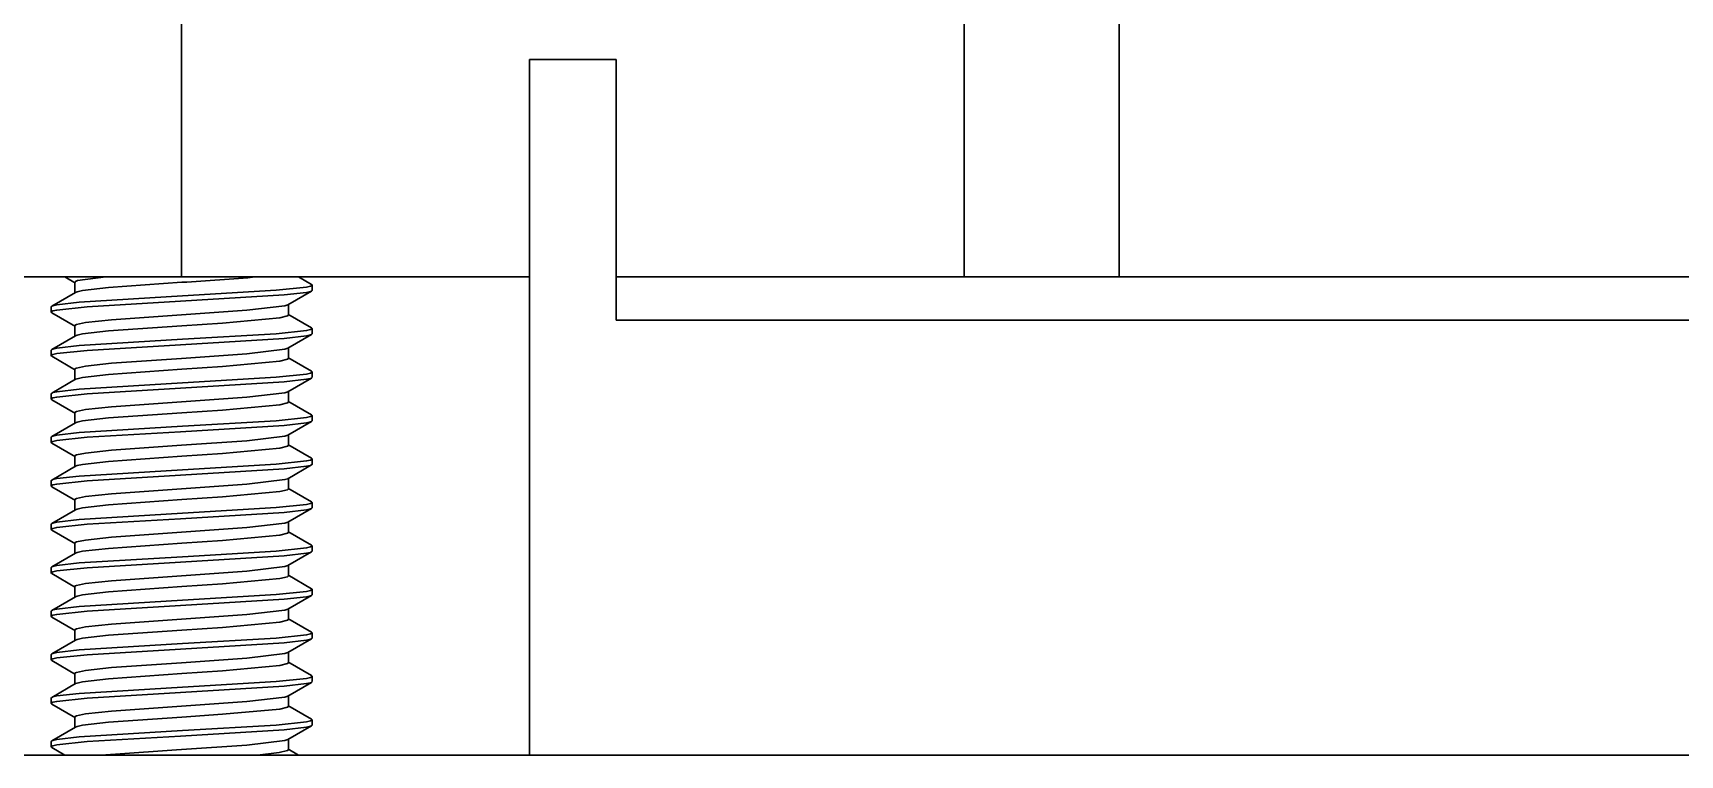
# Model space of a CAD drawing. Header units: millimetres. Extents: x -210 to 210, y -148 to 148.
# Drawn here: x -167.03 to -148.09, y -17.36 to -9.05 of the extents above; entities that cross this region are included whole.
import ezdxf

# ---------------------------------------------------------------- set-up
doc = ezdxf.new("R2010")
doc.units = ezdxf.units.MM
doc.layers.get('0').update_dxf_attribs({"lineweight": 18})

msp = doc.modelspace()

# ---------------------------------------------------------------- linework, layer by layer
at = {"color": 7, "lineweight": 30, "ltscale": 0.125}
for p, q in [((-165.322, -6.856), (-165.322, -11.856)), ((-156.322, -6.856), (-156.322, -11.856))]:
    msp.add_line(p, q, dxfattribs=at)
at = {"color": 7, "lineweight": 30, "ltscale": 0.075}
for p, q in [((-154.536, -11.856), (-154.536, -8.856)), ((-160.322, -12.356), (-160.322, -9.356)), ((-168.322, -11.856), (-165.322, -11.856))]:
    msp.add_line(p, q, dxfattribs=at)
at = {"color": 7, "lineweight": 30, "ltscale": 0.2}
for q in [(-161.322, -9.356), (-169.322, -17.356)]:
    msp.add_line((-161.322, -17.356), q, dxfattribs=at)
at = {"color": 7, "lineweight": 30, "ltscale": 0.025}
msp.add_line((-160.322, -9.356), (-161.322, -9.356), dxfattribs=at)
at = {"color": 7, "lineweight": 30, "ltscale": 0.003543}
msp.add_line((-166.543, -11.928), (-166.666, -11.856), dxfattribs=at)
at = {"color": 7, "lineweight": 30, "ltscale": 0.001566}
for p, q in [((-166.551, -11.981), (-166.551, -11.919)), ((-166.551, -11.981), (-166.551, -12.044)), ((-164.092, -12.231), (-164.092, -12.169)), ((-164.092, -12.231), (-164.092, -12.294)), ((-166.551, -12.481), (-166.551, -12.419)), ((-166.551, -12.481), (-166.551, -12.544)), ((-164.092, -12.731), (-164.092, -12.669)), ((-164.092, -12.731), (-164.092, -12.794)), ((-166.551, -12.981), (-166.551, -12.919)), ((-166.551, -12.981), (-166.551, -13.044)), ((-164.092, -13.231), (-164.092, -13.169)), ((-164.092, -13.231), (-164.092, -13.294)), ((-166.551, -13.481), (-166.551, -13.419)), ((-166.551, -13.481), (-166.551, -13.544)), ((-164.092, -13.731), (-164.092, -13.669)), ((-164.092, -13.731), (-164.092, -13.794)), ((-166.551, -13.981), (-166.551, -13.919)), ((-166.551, -13.981), (-166.551, -14.044)), ((-164.092, -14.231), (-164.092, -14.169)), ((-164.092, -14.231), (-164.092, -14.294)), ((-166.551, -14.481), (-166.551, -14.419)), ((-166.551, -14.481), (-166.551, -14.544)), ((-164.092, -14.731), (-164.092, -14.669)), ((-164.092, -14.731), (-164.092, -14.794)), ((-166.551, -14.981), (-166.551, -14.919)), ((-166.551, -14.981), (-166.551, -15.044)), ((-164.092, -15.231), (-164.092, -15.169)), ((-164.092, -15.231), (-164.092, -15.294)), ((-166.551, -15.481), (-166.551, -15.419)), ((-166.551, -15.481), (-166.551, -15.544)), ((-164.092, -15.731), (-164.092, -15.669)), ((-164.092, -15.731), (-164.092, -15.794)), ((-166.551, -15.981), (-166.551, -15.919)), ((-166.551, -15.981), (-166.551, -16.044)), ((-164.092, -16.231), (-164.092, -16.169)), ((-164.092, -16.231), (-164.092, -16.294)), ((-166.551, -16.481), (-166.551, -16.419)), ((-166.551, -16.481), (-166.551, -16.544)), ((-164.092, -16.731), (-164.092, -16.669)), ((-164.092, -16.731), (-164.092, -16.794)), ((-166.551, -16.981), (-166.551, -16.919)), ((-166.551, -16.981), (-166.551, -17.044)), ((-164.092, -17.231), (-164.092, -17.169)), ((-164.092, -17.231), (-164.092, -17.294))]:
    msp.add_line(p, q, dxfattribs=at)
at = {"color": 7, "lineweight": 30, "ltscale": 0.1}
for p, q in [((-165.322, -11.856), (-161.322, -11.856)), ((-160.322, -11.856), (-156.322, -11.856))]:
    msp.add_line(p, q, dxfattribs=at)
at = {"color": 7, "lineweight": 30, "ltscale": 0.004319}
for p, q in [((-163.977, -11.856), (-163.828, -11.943)), ((-166.666, -17.356), (-166.815, -17.27))]:
    msp.add_line(p, q, dxfattribs=at)
at = {"color": 7, "lineweight": 30, "ltscale": 0.04463}
msp.add_line((-154.536, -11.856), (-156.322, -11.856), dxfattribs=at)
at = {"color": 7, "lineweight": 30, "ltscale": 0.275}
msp.add_line((-145.322, -11.856), (-156.322, -11.856), dxfattribs=at)
at = {"color": 7, "lineweight": 30, "ltscale": 0.18574}
msp.add_line((-154.536, -11.856), (-147.107, -11.856), dxfattribs=at)
at = {"color": 7, "lineweight": 30, "ltscale": 0.007862}
for p, q in [((-166.543, -12.035), (-166.815, -12.193)), ((-164.1, -12.178), (-163.828, -12.02)), ((-166.543, -12.428), (-166.815, -12.27)), ((-164.1, -12.285), (-163.828, -12.443)), ((-166.543, -12.535), (-166.815, -12.693)), ((-164.1, -12.678), (-163.828, -12.52)), ((-166.543, -12.928), (-166.815, -12.77)), ((-164.1, -12.785), (-163.828, -12.943)), ((-166.543, -13.035), (-166.815, -13.193)), ((-164.1, -13.178), (-163.828, -13.02)), ((-166.543, -13.428), (-166.815, -13.27)), ((-164.1, -13.285), (-163.828, -13.443)), ((-166.543, -13.535), (-166.815, -13.693)), ((-164.1, -13.678), (-163.828, -13.52)), ((-166.543, -13.928), (-166.815, -13.77)), ((-164.1, -13.785), (-163.828, -13.943)), ((-164.1, -14.178), (-163.828, -14.02)), ((-166.543, -14.035), (-166.815, -14.193)), ((-166.543, -14.428), (-166.815, -14.27)), ((-164.1, -14.285), (-163.828, -14.443)), ((-166.543, -14.535), (-166.815, -14.693)), ((-164.1, -14.678), (-163.828, -14.52)), ((-166.543, -14.928), (-166.815, -14.77)), ((-164.1, -14.785), (-163.828, -14.943)), ((-166.543, -15.035), (-166.815, -15.193)), ((-164.1, -15.178), (-163.828, -15.02)), ((-166.543, -15.428), (-166.815, -15.27)), ((-164.1, -15.285), (-163.828, -15.443)), ((-166.543, -15.535), (-166.815, -15.693)), ((-164.1, -15.678), (-163.828, -15.52)), ((-166.543, -15.928), (-166.815, -15.77)), ((-164.1, -15.785), (-163.828, -15.943)), ((-166.543, -16.035), (-166.815, -16.193)), ((-164.1, -16.178), (-163.828, -16.02)), ((-166.543, -16.428), (-166.815, -16.27)), ((-164.1, -16.285), (-163.828, -16.443)), ((-166.543, -16.535), (-166.815, -16.693)), ((-164.1, -16.678), (-163.828, -16.52)), ((-166.543, -16.928), (-166.815, -16.77)), ((-164.1, -16.785), (-163.828, -16.943)), ((-166.543, -17.035), (-166.815, -17.193)), ((-164.1, -17.178), (-163.828, -17.02))]:
    msp.add_line(p, q, dxfattribs=at)
at = {"color": 7, "lineweight": 30, "ltscale": 0.001549}
for p, q in [((-163.822, -12.012), (-163.822, -11.95)), ((-166.822, -12.262), (-166.822, -12.2)), ((-163.822, -12.512), (-163.822, -12.45)), ((-166.822, -12.762), (-166.822, -12.7)), ((-163.822, -13.012), (-163.822, -12.95)), ((-166.822, -13.262), (-166.822, -13.2)), ((-163.822, -13.512), (-163.822, -13.45)), ((-166.822, -13.762), (-166.822, -13.7)), ((-163.822, -14.012), (-163.822, -13.95)), ((-166.822, -14.262), (-166.822, -14.2)), ((-163.822, -14.512), (-163.822, -14.45)), ((-166.822, -14.762), (-166.822, -14.7)), ((-163.822, -15.012), (-163.822, -14.95)), ((-166.822, -15.262), (-166.822, -15.2)), ((-163.822, -15.512), (-163.822, -15.45)), ((-166.822, -15.762), (-166.822, -15.7)), ((-163.822, -16.012), (-163.822, -15.95)), ((-166.822, -16.262), (-166.822, -16.2)), ((-163.822, -16.512), (-163.822, -16.45)), ((-166.822, -16.762), (-166.822, -16.7)), ((-163.822, -17.012), (-163.822, -16.95)), ((-166.822, -17.262), (-166.822, -17.2))]:
    msp.add_line(p, q, dxfattribs=at)
at = {"color": 7, "lineweight": 30, "ltscale": 0.475}
msp.add_line((-141.322, -12.356), (-160.322, -12.356), dxfattribs=at)
at = {"color": 7, "lineweight": 30}
msp.add_line((-126.572, -17.356), (-175.072, -17.356), dxfattribs=at)
at = {"color": 7, "lineweight": 30, "ltscale": 0.003544}
msp.add_line((-164.1, -17.285), (-163.977, -17.356), dxfattribs=at)
at = {"color": 7, "lineweight": 30}
for points in [[(-166.192, -11.856), (-166.519, -11.9), (-166.541, -11.909), (-166.547, -11.913), (-166.551, -11.917), (-166.551, -11.919)], [(-165.318, -11.919), (-166.164, -11.979), (-166.461, -12.013), (-166.525, -12.028), (-166.543, -12.035)], [(-165.31, -12.075), (-166.5, -12.147), (-166.759, -12.177), (-166.803, -12.188), (-166.815, -12.193)], [(-165.333, -12.138), (-164.143, -12.065), (-163.884, -12.035), (-163.84, -12.025), (-163.828, -12.02)], [(-165.31, -12.075), (-164.236, -12.011), (-163.885, -11.974), (-163.841, -11.963), (-163.829, -11.958), (-163.824, -11.955), (-163.822, -11.953), (-163.822, -11.95)], [(-165.333, -12.138), (-166.407, -12.202), (-166.759, -12.239), (-166.802, -12.249), (-166.814, -12.255), (-166.819, -12.258), (-166.821, -12.26), (-166.822, -12.262)], [(-165.325, -12.294), (-166.129, -12.351), (-166.427, -12.383), (-166.532, -12.405), (-166.547, -12.412), (-166.55, -12.416), (-166.551, -12.419)], [(-164.1, -12.178), (-164.134, -12.189), (-164.57, -12.241), (-165.325, -12.294)], [(-164.092, -12.294), (-164.094, -12.298), (-164.096, -12.3), (-164.104, -12.305), (-164.194, -12.327), (-164.853, -12.388), (-165.318, -12.419)], [(-165.318, -12.419), (-166.164, -12.479), (-166.461, -12.513), (-166.525, -12.528), (-166.543, -12.535)], [(-165.31, -12.575), (-164.236, -12.511), (-163.885, -12.474), (-163.841, -12.463), (-163.829, -12.458), (-163.824, -12.455), (-163.822, -12.453), (-163.822, -12.45)], [(-165.333, -12.638), (-166.407, -12.702), (-166.759, -12.739), (-166.802, -12.749), (-166.814, -12.755), (-166.819, -12.758), (-166.821, -12.76), (-166.822, -12.762)], [(-165.31, -12.575), (-166.5, -12.647), (-166.759, -12.677), (-166.803, -12.688), (-166.815, -12.693)], [(-165.333, -12.638), (-164.143, -12.565), (-163.884, -12.535), (-163.84, -12.525), (-163.828, -12.52)], [(-164.1, -12.678), (-164.134, -12.689), (-164.57, -12.741), (-165.325, -12.794)], [(-165.325, -12.794), (-166.129, -12.851), (-166.427, -12.883), (-166.532, -12.905), (-166.547, -12.912), (-166.55, -12.916), (-166.551, -12.919)], [(-164.092, -12.794), (-164.094, -12.798), (-164.096, -12.8), (-164.104, -12.805), (-164.194, -12.827), (-164.853, -12.888), (-165.318, -12.919)], [(-165.318, -12.919), (-166.164, -12.979), (-166.461, -13.013), (-166.525, -13.028), (-166.543, -13.035)], [(-165.333, -13.138), (-164.143, -13.065), (-163.884, -13.035), (-163.84, -13.025), (-163.828, -13.02)], [(-165.31, -13.075), (-164.236, -13.011), (-163.885, -12.974), (-163.841, -12.963), (-163.829, -12.958), (-163.824, -12.955), (-163.822, -12.953), (-163.822, -12.95)], [(-165.333, -13.138), (-166.407, -13.202), (-166.759, -13.239), (-166.802, -13.249), (-166.814, -13.255), (-166.819, -13.258), (-166.821, -13.26), (-166.822, -13.262)], [(-165.31, -13.075), (-166.5, -13.147), (-166.759, -13.177), (-166.803, -13.188), (-166.815, -13.193)], [(-164.1, -13.178), (-164.134, -13.189), (-164.57, -13.241), (-165.325, -13.294)], [(-165.325, -13.294), (-166.129, -13.351), (-166.427, -13.383), (-166.532, -13.405), (-166.547, -13.412), (-166.55, -13.416), (-166.551, -13.419)], [(-165.318, -13.419), (-166.164, -13.479), (-166.461, -13.513), (-166.525, -13.528), (-166.543, -13.535)], [(-164.092, -13.294), (-164.094, -13.298), (-164.096, -13.3), (-164.104, -13.305), (-164.194, -13.327), (-164.853, -13.388), (-165.318, -13.419)], [(-165.31, -13.575), (-164.236, -13.511), (-163.885, -13.474), (-163.841, -13.463), (-163.829, -13.458), (-163.824, -13.455), (-163.822, -13.453), (-163.822, -13.45)], [(-165.333, -13.638), (-166.407, -13.702), (-166.759, -13.739), (-166.802, -13.749), (-166.814, -13.755), (-166.819, -13.758), (-166.821, -13.76), (-166.822, -13.762)], [(-165.31, -13.575), (-166.5, -13.647), (-166.759, -13.677), (-166.803, -13.688), (-166.815, -13.693)], [(-165.333, -13.638), (-164.143, -13.565), (-163.884, -13.535), (-163.84, -13.525), (-163.828, -13.52)], [(-165.325, -13.794), (-166.129, -13.851), (-166.427, -13.883), (-166.532, -13.905), (-166.547, -13.912), (-166.55, -13.916), (-166.551, -13.919)], [(-164.1, -13.678), (-164.134, -13.689), (-164.57, -13.741), (-165.325, -13.794)], [(-164.092, -13.794), (-164.094, -13.798), (-164.096, -13.8), (-164.104, -13.805), (-164.194, -13.827), (-164.853, -13.888), (-165.318, -13.919)], [(-165.318, -13.919), (-166.164, -13.979), (-166.461, -14.013), (-166.525, -14.028), (-166.543, -14.035)], [(-165.333, -14.138), (-164.143, -14.065), (-163.884, -14.035), (-163.84, -14.025), (-163.828, -14.02)], [(-165.31, -14.075), (-164.236, -14.011), (-163.885, -13.974), (-163.841, -13.963), (-163.829, -13.958), (-163.824, -13.955), (-163.822, -13.953), (-163.822, -13.95)], [(-165.333, -14.138), (-166.407, -14.202), (-166.759, -14.239), (-166.802, -14.249), (-166.814, -14.255), (-166.819, -14.258), (-166.821, -14.26), (-166.822, -14.262)], [(-165.31, -14.075), (-166.5, -14.147), (-166.759, -14.177), (-166.803, -14.188), (-166.815, -14.193)], [(-164.1, -14.178), (-164.134, -14.189), (-164.57, -14.241), (-165.325, -14.294)], [(-165.325, -14.294), (-166.129, -14.351), (-166.427, -14.383), (-166.532, -14.405), (-166.547, -14.412), (-166.55, -14.416), (-166.551, -14.419)], [(-164.092, -14.294), (-164.094, -14.298), (-164.096, -14.3), (-164.104, -14.305), (-164.194, -14.327), (-164.853, -14.388), (-165.318, -14.419)], [(-165.31, -14.575), (-166.5, -14.647), (-166.759, -14.677), (-166.803, -14.688), (-166.815, -14.693)], [(-165.318, -14.419), (-166.164, -14.479), (-166.461, -14.513), (-166.525, -14.528), (-166.543, -14.535)], [(-165.333, -14.638), (-164.143, -14.565), (-163.884, -14.535), (-163.84, -14.525), (-163.828, -14.52)], [(-165.31, -14.575), (-164.236, -14.511), (-163.885, -14.474), (-163.841, -14.463), (-163.829, -14.458), (-163.824, -14.455), (-163.822, -14.453), (-163.822, -14.45)], [(-165.333, -14.638), (-166.407, -14.702), (-166.759, -14.739), (-166.802, -14.749), (-166.814, -14.755), (-166.819, -14.758), (-166.821, -14.76), (-166.822, -14.762)], [(-164.1, -14.678), (-164.134, -14.689), (-164.57, -14.741), (-165.325, -14.794)], [(-165.325, -14.794), (-166.129, -14.851), (-166.427, -14.883), (-166.532, -14.905), (-166.547, -14.912), (-166.55, -14.916), (-166.551, -14.919)], [(-165.318, -14.919), (-166.164, -14.979), (-166.461, -15.013), (-166.525, -15.028), (-166.543, -15.035)], [(-164.092, -14.794), (-164.094, -14.798), (-164.096, -14.8), (-164.104, -14.805), (-164.194, -14.827), (-164.853, -14.888), (-165.318, -14.919)], [(-165.31, -15.075), (-164.236, -15.011), (-163.885, -14.974), (-163.841, -14.963), (-163.829, -14.958), (-163.824, -14.955), (-163.822, -14.953), (-163.822, -14.95)], [(-165.333, -15.138), (-166.407, -15.202), (-166.759, -15.239), (-166.802, -15.249), (-166.814, -15.255), (-166.819, -15.258), (-166.821, -15.26), (-166.822, -15.262)], [(-165.31, -15.075), (-166.5, -15.147), (-166.759, -15.177), (-166.803, -15.188), (-166.815, -15.193)], [(-165.333, -15.138), (-164.143, -15.065), (-163.884, -15.035), (-163.84, -15.025), (-163.828, -15.02)], [(-165.325, -15.294), (-166.129, -15.351), (-166.427, -15.383), (-166.532, -15.405), (-166.547, -15.412), (-166.55, -15.416), (-166.551, -15.419)], [(-164.1, -15.178), (-164.134, -15.189), (-164.57, -15.241), (-165.325, -15.294)], [(-164.092, -15.294), (-164.094, -15.298), (-164.096, -15.3), (-164.104, -15.305), (-164.194, -15.327), (-164.853, -15.388), (-165.318, -15.419)], [(-165.318, -15.419), (-166.164, -15.479), (-166.461, -15.513), (-166.525, -15.528), (-166.543, -15.535)], [(-165.333, -15.638), (-164.143, -15.565), (-163.884, -15.535), (-163.84, -15.525), (-163.828, -15.52)], [(-165.31, -15.575), (-164.236, -15.511), (-163.885, -15.474), (-163.841, -15.463), (-163.829, -15.458), (-163.824, -15.455), (-163.822, -15.453), (-163.822, -15.45)], [(-165.333, -15.638), (-166.407, -15.702), (-166.759, -15.739), (-166.802, -15.749), (-166.814, -15.755), (-166.819, -15.758), (-166.821, -15.76), (-166.822, -15.762)], [(-165.31, -15.575), (-166.5, -15.647), (-166.759, -15.677), (-166.803, -15.688), (-166.815, -15.693)], [(-164.1, -15.678), (-164.134, -15.689), (-164.57, -15.741), (-165.325, -15.794)], [(-165.325, -15.794), (-166.129, -15.851), (-166.427, -15.883), (-166.532, -15.905), (-166.547, -15.912), (-166.55, -15.916), (-166.551, -15.919)], [(-164.092, -15.794), (-164.094, -15.798), (-164.096, -15.8), (-164.104, -15.805), (-164.194, -15.827), (-164.853, -15.888), (-165.318, -15.919)], [(-165.31, -16.075), (-166.5, -16.147), (-166.759, -16.177), (-166.803, -16.188), (-166.815, -16.193)], [(-165.318, -15.919), (-166.164, -15.979), (-166.461, -16.013), (-166.525, -16.028), (-166.543, -16.035)], [(-165.333, -16.138), (-164.143, -16.065), (-163.884, -16.035), (-163.84, -16.025), (-163.828, -16.02)], [(-165.31, -16.075), (-164.236, -16.011), (-163.885, -15.974), (-163.841, -15.963), (-163.829, -15.958), (-163.824, -15.955), (-163.822, -15.953), (-163.822, -15.95)], [(-165.333, -16.138), (-166.407, -16.202), (-166.759, -16.239), (-166.802, -16.249), (-166.814, -16.255), (-166.819, -16.258), (-166.821, -16.26), (-166.822, -16.262)], [(-165.325, -16.294), (-166.129, -16.351), (-166.427, -16.383), (-166.532, -16.405), (-166.547, -16.412), (-166.55, -16.416), (-166.551, -16.419)], [(-164.1, -16.178), (-164.134, -16.189), (-164.57, -16.241), (-165.325, -16.294)], [(-164.092, -16.294), (-164.094, -16.298), (-164.096, -16.3), (-164.104, -16.305), (-164.194, -16.327), (-164.853, -16.388), (-165.318, -16.419)], [(-165.318, -16.419), (-166.164, -16.479), (-166.461, -16.513), (-166.525, -16.528), (-166.543, -16.535)], [(-165.31, -16.575), (-164.236, -16.511), (-163.885, -16.474), (-163.841, -16.463), (-163.829, -16.458), (-163.824, -16.455), (-163.822, -16.453), (-163.822, -16.45)], [(-165.333, -16.638), (-166.407, -16.702), (-166.759, -16.739), (-166.802, -16.749), (-166.814, -16.755), (-166.819, -16.758), (-166.821, -16.76), (-166.822, -16.762)], [(-165.31, -16.575), (-166.5, -16.647), (-166.759, -16.677), (-166.803, -16.688), (-166.815, -16.693)], [(-165.333, -16.638), (-164.143, -16.565), (-163.884, -16.535), (-163.84, -16.525), (-163.828, -16.52)], [(-165.325, -16.794), (-166.129, -16.851), (-166.427, -16.883), (-166.532, -16.905), (-166.547, -16.912), (-166.55, -16.916), (-166.551, -16.919)], [(-164.1, -16.678), (-164.134, -16.689), (-164.57, -16.741), (-165.325, -16.794)], [(-164.092, -16.794), (-164.094, -16.798), (-164.096, -16.8), (-164.104, -16.805), (-164.194, -16.827), (-164.853, -16.888), (-165.318, -16.919)], [(-165.318, -16.919), (-166.164, -16.979), (-166.461, -17.013), (-166.525, -17.028), (-166.543, -17.035)], [(-165.333, -17.138), (-164.143, -17.065), (-163.884, -17.035), (-163.84, -17.025), (-163.828, -17.02)], [(-165.31, -17.075), (-164.236, -17.011), (-163.885, -16.974), (-163.841, -16.963), (-163.829, -16.958), (-163.824, -16.955), (-163.822, -16.953), (-163.822, -16.95)], [(-165.333, -17.138), (-166.407, -17.202), (-166.759, -17.239), (-166.802, -17.249), (-166.814, -17.255), (-166.819, -17.258), (-166.821, -17.26), (-166.822, -17.262)], [(-165.31, -17.075), (-166.5, -17.147), (-166.759, -17.177), (-166.803, -17.188), (-166.815, -17.193)], [(-164.1, -17.178), (-164.134, -17.189), (-164.57, -17.241), (-165.325, -17.294)], [(-164.092, -17.294), (-164.094, -17.298), (-164.096, -17.3), (-164.105, -17.305), (-164.2, -17.328), (-164.451, -17.356)]]:
    msp.add_lwpolyline(points, dxfattribs=at)
for centre, radius, start, end in [((-167.395, 23.458), 35.438, 273.3597, 274.7658), ((-163.831, -11.953), 0.0102, 13.6946, 70.1526), ((-163.831, -12.01), 0.0102, 289.8474, 346.3054), ((-166.812, -12.203), 0.0102, 109.8474, 166.3054), ((-166.812, -12.26), 0.0102, 193.6946, 250.1526), ((-163.831, -12.453), 0.0102, 13.6946, 70.1526), ((-166.812, -12.703), 0.0102, 109.8474, 166.3054), ((-163.831, -12.51), 0.0102, 289.8474, 346.3054), ((-166.812, -12.76), 0.0102, 193.6946, 250.1526), ((-163.831, -12.953), 0.0102, 13.6946, 70.1526), ((-163.831, -13.01), 0.0102, 289.8474, 346.3054), ((-166.812, -13.203), 0.0102, 109.8474, 166.3054), ((-166.812, -13.26), 0.0102, 193.6946, 250.1526), ((-163.831, -13.453), 0.0102, 13.6946, 70.1526), ((-163.831, -13.51), 0.0102, 289.8474, 346.3054), ((-166.812, -13.703), 0.0102, 109.8474, 166.3054), ((-166.812, -13.76), 0.0102, 193.6946, 250.1526), ((-163.831, -13.953), 0.0102, 13.6946, 70.1526), ((-163.831, -14.01), 0.0102, 289.8474, 346.3054), ((-166.812, -14.203), 0.0102, 109.8474, 166.3054), ((-166.812, -14.26), 0.0102, 193.6946, 250.1526), ((-163.831, -14.453), 0.0102, 13.6946, 70.1526), ((-163.831, -14.51), 0.0102, 289.8474, 346.3054), ((-166.812, -14.703), 0.0102, 109.8474, 166.3054), ((-166.812, -14.76), 0.0102, 193.6946, 250.1526), ((-163.831, -14.953), 0.0102, 13.6946, 70.1526), ((-163.831, -15.01), 0.0102, 289.8474, 346.3054), ((-166.812, -15.203), 0.0102, 109.8474, 166.3054), ((-166.812, -15.26), 0.0102, 193.6946, 250.1526), ((-163.831, -15.453), 0.0102, 13.6946, 70.1526), ((-163.831, -15.51), 0.0102, 289.8474, 346.3054), ((-166.812, -15.703), 0.0102, 109.8474, 166.3054), ((-166.812, -15.76), 0.0102, 193.6946, 250.1526), ((-163.831, -15.953), 0.0102, 13.6946, 70.1526), ((-163.831, -16.01), 0.0102, 289.8474, 346.3054), ((-166.812, -16.203), 0.0102, 109.8474, 166.3054), ((-166.812, -16.26), 0.0102, 193.6946, 250.1526), ((-163.831, -16.453), 0.0102, 13.6946, 70.1526), ((-163.831, -16.51), 0.0102, 289.8474, 346.3054), ((-166.812, -16.703), 0.0102, 109.8474, 166.3054), ((-166.812, -16.76), 0.0102, 193.6946, 250.1526), ((-163.831, -16.953), 0.0102, 13.6946, 70.1526), ((-163.831, -17.01), 0.0102, 289.8474, 346.3054), ((-166.812, -17.203), 0.0102, 109.8474, 166.3054), ((-166.812, -17.26), 0.0102, 193.6946, 250.1526), ((-163.249, -52.658), 35.425, 93.3595, 94.7664)]:
    msp.add_arc(centre, radius, start, end, dxfattribs=at)

doc.saveas('drawing.dxf')
